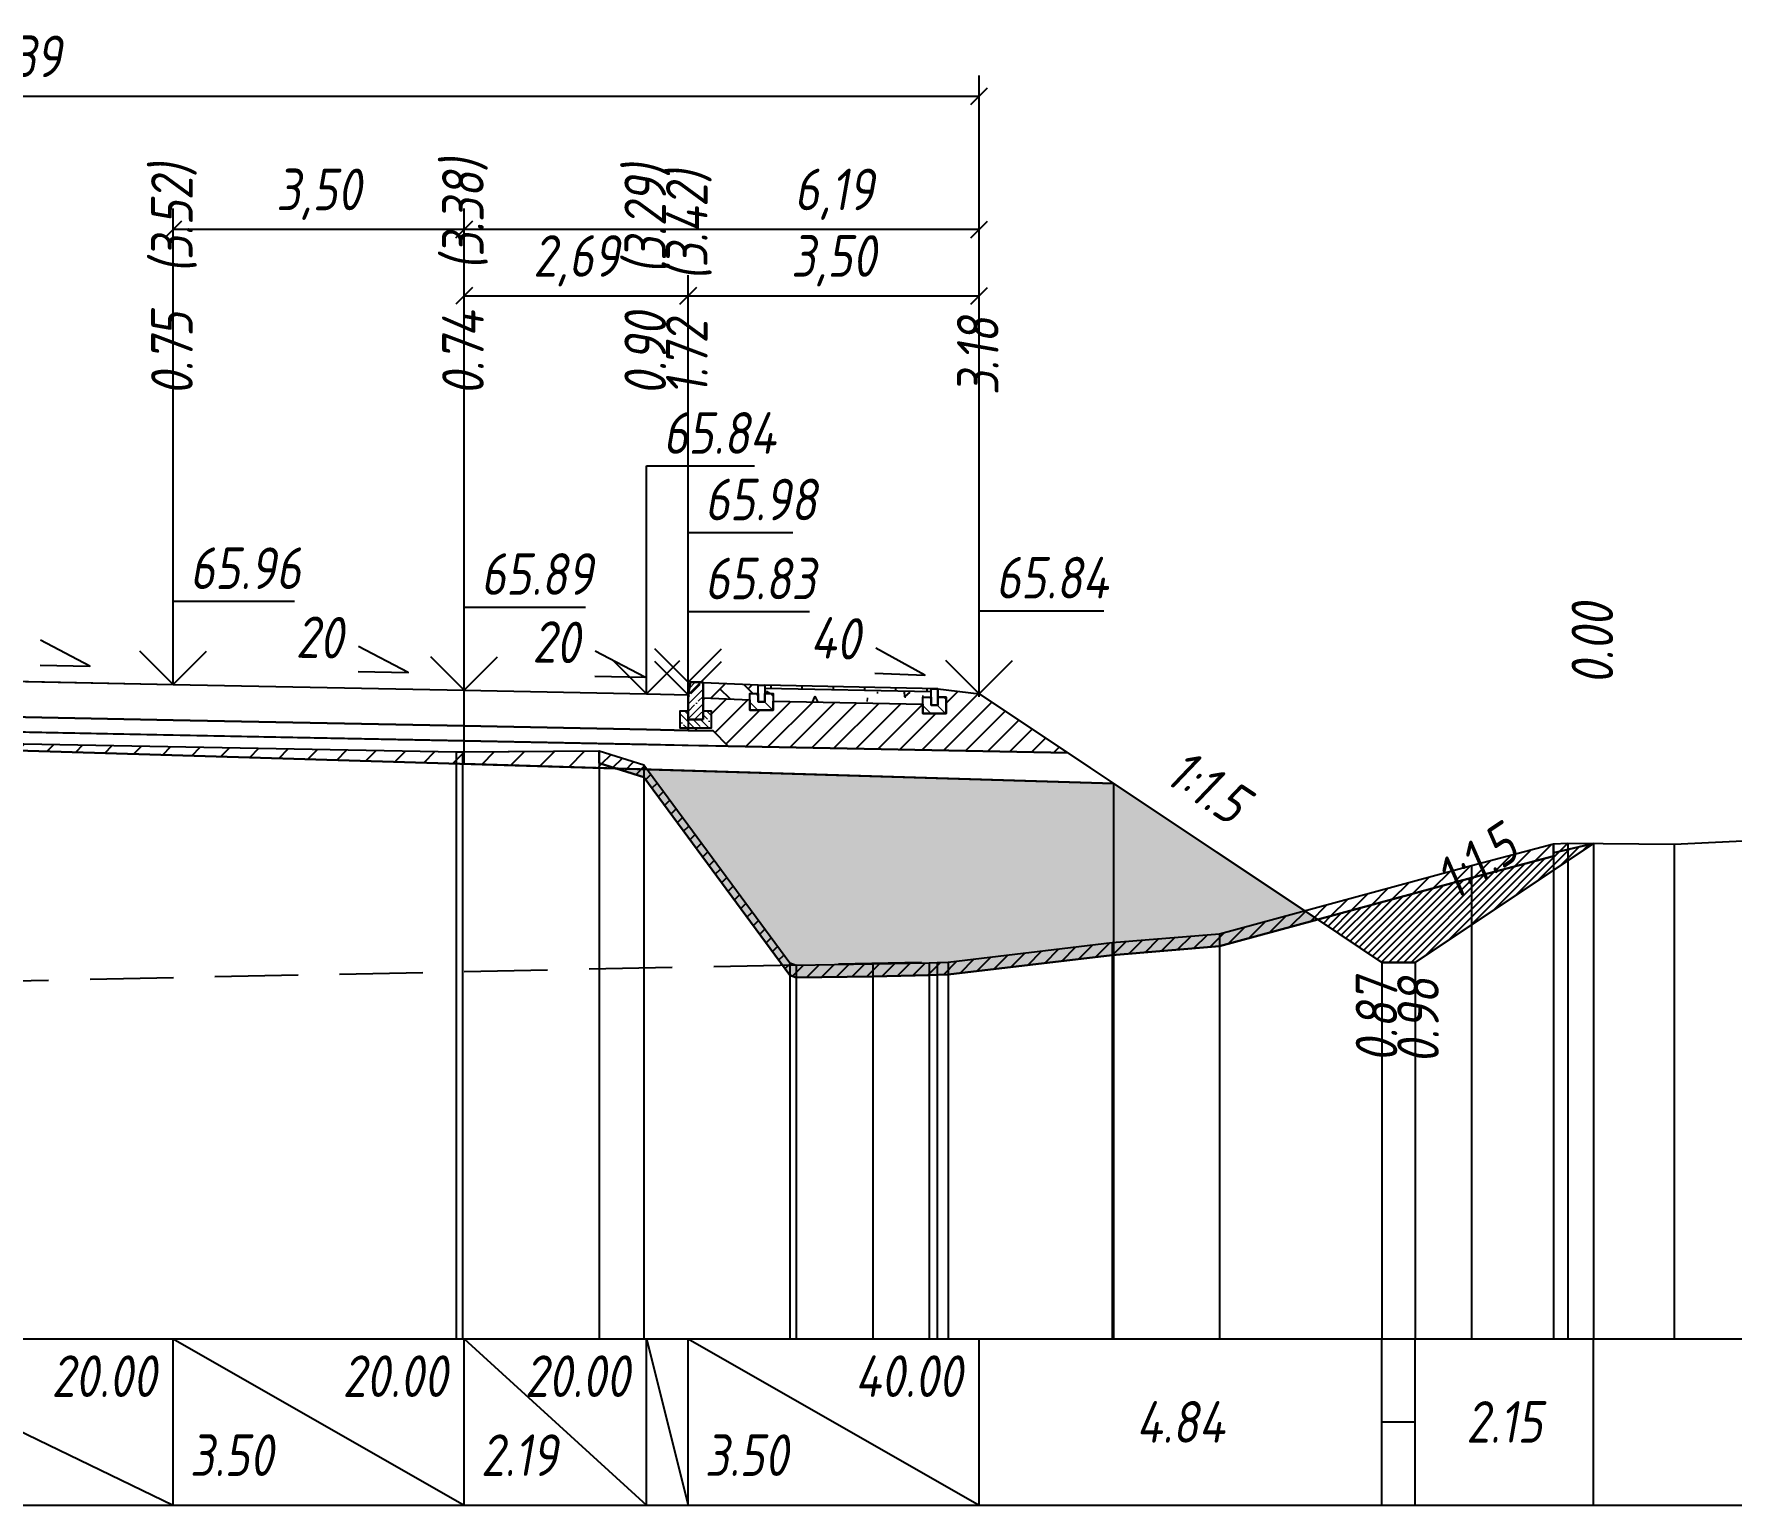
# Model space of a CAD drawing. Extents: x -717 to 1451, y -133302 to 233.
# Drawn here: x 193.1 to 295.2, y -132594 to -132505.6 of the extents above; entities that cross this region are included whole.
import ezdxf
from ezdxf.enums import TextEntityAlignment as Align

# ---------------------------------------------------------------- set-up
doc = ezdxf.new("R2010")
doc.units = 0
doc.linetypes.add('штриховая', pattern=[0.75, 0.5, -0.25])
for name, color, linetype in [('Интерполированный поперечник', 2, 'Continuous'), ('КОД_399', 252, 'Continuous'), ('Код_514', 1, 'Continuous'), ('Контур_0', 7, 'Continuous'), ('Контур_2660', 7, 'Continuous'), ('Контур_2665', 7, 'Continuous'), ('Контур_400', 7, 'Continuous'), ('Контур_508', 7, 'Continuous'), ('Контур_512', 7, 'Continuous'), ('Контур_513', 7, 'Continuous'), ('Красный поперечник', 1, 'Continuous'), ('Объём_2501', 7, 'Continuous'), ('Объём_2650', 7, 'Continuous'), ('Объём_2660', 7, 'Continuous'), ('Объём_2661', 7, 'Continuous'), ('Объём_2663', 7, 'Continuous'), ('Объём_2664', 7, 'Continuous'), ('Объём_2665', 7, 'Continuous'), ('Объём_2666', 7, 'Continuous'), ('Откосы', 7, 'Continuous'), ('Отметки покрытия', 7, 'Continuous'), ('Рабочие отметки', 7, 'Continuous'), ('Рабочие отметки доп.', 7, 'Continuous'), ('Таблица', 7, 'Continuous'), ('Уклоны проезжей части', 7, 'Continuous'), ('Черный поперечник', 3, 'Continuous')]:
    doc.layers.add(name, color=color, linetype=linetype)
for name, color, linetype, true_color in [('Контур_2540', 2, 'Continuous', 0xffff00), ('Контур_2562', 3, 'Continuous', 0x00ff00), ('Контур_2570', 7, 'Continuous', 0x80ff00), ('Контур_2736', 4, 'Continuous', 0x00ffff), ('Контур_2737', 4, 'Continuous', 0x00ffff), ('Контур_2738', 4, 'Continuous', 0x00ffff), ('Контур_2739', 4, 'Continuous', 0x00ffff), ('Контур_2741', 4, 'Continuous', 0x00ffff), ('Контур_2742', 4, 'Continuous', 0x00ffff), ('Контур_2743', 4, 'Continuous', 0x00ffff), ('Контур_2744', 7, 'Continuous', 0xa4ffff), ('Контур_2745', 7, 'Continuous', 0xa4ffff), ('Контур_2747', 4, 'Continuous', 0x00ffff), ('Контур_2748', 4, 'Continuous', 0x00ffff), ('Контур_2749', 4, 'Continuous', 0x00ffff), ('Контур_2750', 4, 'Continuous', 0x00ffff), ('Контур_2751', 4, 'Continuous', 0x00ffff), ('Контур_2752', 4, 'Continuous', 0x00ffff), ('Контур_402', 7, 'Continuous', 0xff6464), ('Контур_703', 4, 'Continuous', 0x00ffff), ('Контур_705', 4, 'Continuous', 0x00ffff), ('Контур_707', 4, 'Continuous', 0x00ffff), ('Контур_720', 131, 'Continuous', 0xaaffff), ('Объём_2500', 7, 'Continuous', 0xc0c0c0), ('Объём_2520', 7, 'Continuous', 0x80ffff), ('Объём_2540', 2, 'Continuous', 0xffff00), ('Объём_2562', 3, 'Continuous', 0x00ff00), ('Объём_2563', 7, 'Continuous', 0xff8000), ('Объём_2570', 7, 'Continuous', 0x80ff00), ('Объём_2580', 3, 'Continuous', 0x00ff00), ('Объём_2600', 7, 'Continuous', 0x808000), ('Объём_2620', 2, 'Continuous', 0xffff00)]:
    doc.layers.add(name, color=color, linetype=linetype, true_color=true_color)
doc.styles.get("Standard").update_dxf_attribs({"font": 'txt', "height": 2.5})
doc.styles.add('М', font='romand.shx', dxfattribs={"width": 0.8, "oblique": 10, "height": 2.5})
doc.dimstyles.new('ISO-25', dxfattribs={"dimtxt": 2.5, "dimasz": 2.5, "dimexe": 1.25, "dimexo": 0.625, "dimtad": 1, "dimtxsty": 'Standard', "dimcen": 2.5, "dimadec": 0, "dimazin": 0, "dimtfac": 1, "dimtmove": 0, "dimatfit": 3, "dimfxl": 1, "dimarcsym": 0})

# ---------------------------------------------------------------- blocks, each defined once
blk = doc.blocks.new('_Oblique')
at = {"color": 0, "linetype": 'ByBlock', "lineweight": -2}
blk.add_line((-0.5, -0.5), (0.5, 0.5), dxfattribs=at)
blk = doc.blocks.new('*D4109')
at = {"color": 0, "lineweight": -2, "transparency": 16777216}
for p, q in [((232.44, -132544.71), (232.44, -132520.05)), ((249.94, -132544.66), (249.94, -132520.05)), ((232.44, -132521.3), (249.94, -132521.3))]:
    blk.add_line(p, q, dxfattribs=at)
at = {"layer": 'Defpoints', "color": 0, "transparency": 16777216}
for p in [(249.94, -132521.3), (232.44, -132545.34), (249.94, -132545.29)]:
    blk.add_point(p, dxfattribs=at)
at = {"color": 0, "lineweight": -2, "transparency": 16777216, "rotation": 180}
blk.add_blockref('_Oblique', (232.44, -132521.3), dxfattribs=at)
at = {"color": 0, "lineweight": -2, "transparency": 16777216}
blk.add_blockref('_Oblique', (249.94, -132521.3), dxfattribs=at)
at = {"color": 0, "transparency": 16777216, "insert": (241.19, -132519.19), "char_height": 2.5, "width": 9.5833, "attachment_point": 5, "style": 'М'}
blk.add_mtext('3,50', dxfattribs=at)
blk = doc.blocks.new('*D4111')
at = {"color": 0, "lineweight": -2, "transparency": 16777216}
for p, q in [((218.98, -132544.44), (218.98, -132520.05)), ((232.44, -132544.71), (232.44, -132520.05)), ((218.98, -132521.3), (232.44, -132521.3))]:
    blk.add_line(p, q, dxfattribs=at)
at = {"layer": 'Defpoints', "color": 0, "transparency": 16777216}
for p in [(232.44, -132521.3), (218.98, -132545.07), (232.44, -132545.34)]:
    blk.add_point(p, dxfattribs=at)
at = {"color": 0, "lineweight": -2, "transparency": 16777216, "rotation": 180}
blk.add_blockref('_Oblique', (218.98, -132521.3), dxfattribs=at)
at = {"color": 0, "lineweight": -2, "transparency": 16777216}
blk.add_blockref('_Oblique', (232.44, -132521.3), dxfattribs=at)
at = {"color": 0, "transparency": 16777216, "insert": (225.71, -132519.19), "char_height": 2.5, "width": 10, "attachment_point": 5, "style": 'М'}
blk.add_mtext('2,69', dxfattribs=at)
blk = doc.blocks.new('*D4113')
at = {"color": 0, "lineweight": -2, "transparency": 16777216}
for p, q in [((201.48, -132544.09), (201.48, -132516.05)), ((218.98, -132544.44), (218.98, -132516.05)), ((218.98, -132517.3), (201.48, -132517.3))]:
    blk.add_line(p, q, dxfattribs=at)
at = {"layer": 'Defpoints', "color": 0, "transparency": 16777216}
for p in [(201.48, -132517.3), (201.48, -132544.72), (218.98, -132545.07)]:
    blk.add_point(p, dxfattribs=at)
at = {"color": 0, "lineweight": -2, "transparency": 16777216, "rotation": 180}
blk.add_blockref('_Oblique', (201.48, -132517.3), dxfattribs=at)
at = {"color": 0, "lineweight": -2, "transparency": 16777216}
blk.add_blockref('_Oblique', (218.98, -132517.3), dxfattribs=at)
at = {"color": 0, "transparency": 16777216, "insert": (210.23, -132515.19), "char_height": 2.5, "width": 9.5833, "attachment_point": 5, "style": 'М'}
blk.add_mtext('3,50', dxfattribs=at)
blk = doc.blocks.new('*D4114')
at = {"color": 0, "lineweight": -2, "transparency": 16777216}
for p, q in [((218.98, -132544.44), (218.98, -132516.05)), ((249.94, -132545.41), (249.94, -132516.05)), ((249.94, -132517.3), (218.98, -132517.3))]:
    blk.add_line(p, q, dxfattribs=at)
at = {"layer": 'Defpoints', "color": 0, "transparency": 16777216}
for p in [(218.98, -132517.3), (218.98, -132545.07), (249.94, -132546.04)]:
    blk.add_point(p, dxfattribs=at)
at = {"color": 0, "lineweight": -2, "transparency": 16777216, "rotation": 180}
blk.add_blockref('_Oblique', (218.98, -132517.3), dxfattribs=at)
at = {"color": 0, "lineweight": -2, "transparency": 16777216}
blk.add_blockref('_Oblique', (249.94, -132517.3), dxfattribs=at)
at = {"color": 0, "transparency": 16777216, "insert": (241.22, -132515.19), "char_height": 2.5, "width": 9.1667, "attachment_point": 5, "style": 'М'}
blk.add_mtext('6,19', dxfattribs=at)
blk = doc.blocks.new('*D4116')
at = {"color": 0, "lineweight": -2, "transparency": 16777216}
for p, q in [((132.98, -132544.77), (132.98, -132508.05)), ((249.94, -132545.41), (249.94, -132508.05)), ((132.98, -132509.3), (249.94, -132509.3))]:
    blk.add_line(p, q, dxfattribs=at)
at = {"layer": 'Defpoints', "color": 0, "transparency": 16777216}
for p in [(249.94, -132509.3), (132.98, -132545.4), (249.94, -132546.04)]:
    blk.add_point(p, dxfattribs=at)
at = {"color": 0, "lineweight": -2, "transparency": 16777216, "rotation": 180}
blk.add_blockref('_Oblique', (132.98, -132509.3), dxfattribs=at)
at = {"color": 0, "lineweight": -2, "transparency": 16777216}
blk.add_blockref('_Oblique', (249.94, -132509.3), dxfattribs=at)
at = {"color": 0, "transparency": 16777216, "insert": (191.46, -132507.19), "char_height": 2.5, "width": 12.5, "attachment_point": 5, "style": 'М'}
blk.add_mtext('23,39', dxfattribs=at)
blk = doc.blocks.new('БР100.30.18')
at = {"linetype": 'Continuous', "lineweight": 13}
h = blk.add_hatch(dxfattribs=at)
h.set_pattern_fill('ANSI35', scale=5)
h.set_pattern_definition([(45, (-1504.996, -4799.2297), (-0.88388348, 0.88388348), []), (45, (-1504.1121, -4799.2297), (-0.88388348, 0.88388348), [1.5625, -0.3125, 0, -0.3125])])
h.paths.add_polyline_path([(0.3, 3.47), (1.8, 3.47), (1.8, -1.03), (0, -1.03), (0, 1.97)])
h = blk.add_hatch(dxfattribs=at)
h.set_pattern_fill('ANSI35', scale=5, angle=90)
h.set_pattern_definition([(135, (-1504.996, -4800.7297), (-0.88388348, -0.88388348), []), (135, (-1504.996, -4799.8458), (-0.88388348, -0.88388348), [1.5625, -0.3125, 0, -0.3125])])
h.paths.add_polyline_path([(-1, -0.03), (0, -0.03), (0, -1.03), (1.8, -1.03), (1.8, -0.03), (2.8, -0.03), (2.8, -2.03), (-1, -2.03)])
at = {"color": 7, "lineweight": 30}
blk.add_lwpolyline([(1.8, -1.03), (0, -1.03), (0, 1.97), (0.3, 3.47), (1.8, 3.47)], close=True, dxfattribs=at)
at = {"linetype": 'Continuous'}
blk.add_lwpolyline([(0, -0.03), (-1, -0.03), (-1, -2.03), (2.8, -2.03), (2.8, -0.03), (1.8, -0.03)], dxfattribs=at)

msp = doc.modelspace()

# ---------------------------------------------------------------- hatches: boundary and pattern name
at = {"linetype": 'Continuous'}
h = msp.add_hatch(dxfattribs=at)
h.set_pattern_fill('AR-HBONE', color=253, scale=0.3)
h.set_pattern_definition([(45, (-62.6354, -138350.5601), (0, 1.69705627), [3.6, -1.2]), (135, (-61.7869, -138349.7116), (1e-16, 1.69705627), [3.6, -1.2])])
h.paths.add_polyline_path([(237.058, -132544.711), (237.058, -132545.711), (237.058, -132545.711)])
h.paths.add_polyline_path([(233.337, -132544.562), (236.658, -132544.711), (236.658, -132545.211), (236.158, -132545.211), (236.158, -132545.589), (233.336, -132545.463)])
at = {"linetype": 'Continuous', "lineweight": 13}
h = msp.add_hatch(dxfattribs=at)
h.set_pattern_fill('ANSI35', scale=5, angle=90)
h.set_pattern_definition([(135, (-1631.0262, -66817.0826), (-0.883883476, -0.883883476), []), (135, (-1631.0262, -66816.1987), (-0.883883476, -0.883883476), [1.5625, -0.3125, 0, -0.3125])])
h.paths.add_polyline_path([(236.158, -132545.211), (236.657, -132545.211), (236.658, -132545.711), (237.058, -132545.711), (237.058, -132545.211), (237.558, -132545.211), (237.558, -132546.211), (236.158, -132546.211)])
at = {"linetype": 'Continuous'}
h = msp.add_hatch(dxfattribs=at)
h.set_pattern_fill('ANSI31', color=256, scale=15, angle=45, style=0)
h.set_pattern_definition([(90, (-1675.0716, -137498.3416), (-1.875, 3e-16), [])])
h.paths.add_polyline_path([(247.053, -132544.917), (237.058, -132544.711), (237.058, -132544.911), (247.053, -132545.109)])
at = {"linetype": 'Continuous', "lineweight": 13}
h = msp.add_hatch(dxfattribs=at)
h.set_pattern_fill('ANSI35', scale=5, angle=90)
h.set_pattern_definition([(135, (-1620.6306, -66817.2887), (-0.883883476, -0.883883476), []), (135, (-1620.6306, -66816.4048), (-0.883883476, -0.883883476), [1.5625, -0.3125, 0, -0.3125])])
h.paths.add_polyline_path([(246.553, -132545.417), (247.053, -132545.417), (247.053, -132545.917), (247.453, -132545.917), (247.453, -132545.417), (247.953, -132545.417), (247.953, -132546.417), (246.553, -132546.417)])
at = {"layer": 'КОД_399'}
h = msp.add_hatch(dxfattribs=at)
h.set_pattern_fill('AR-CONC', scale=0.7, angle=45, style=0)
h.set_pattern_definition([(95, (-1675.1536, -137498.431), (3.860864, 3.2396496), [0.525, -5.775]), (40, (-1675.1536, -137498.431), (-4.409945, 3.036377), [0.42, -4.62]), (145.45144, (-1674.832, -137498.161), (-0.549081, 6.2760265), [0.4461813, -4.907995]), (91.1842, (-1676.1435, -137497.441), (6.101854, 4.4632964), [0.7875, -8.6625]), (141.63564, (-1675.635, -137497.069), (-0.1953, 9.447982), [0.669272, -7.361996]), (36.18416, (-1676.1435, -137497.441), (-0.1953, 9.447982), [0.63, -6.93]), (66, (-1675.401, -137497.1934), (4.947401, 0.9616773), [0.525, -5.775]), (11, (-1675.401, -137497.1934), (-2.38496, 4.793659), [0.42, -4.62]), (116.45144, (-1674.989, -137497.1133), (2.562441, 5.7553363), [0.4461813, -4.907995]), (82.5, (-1675.1536, -137498.4309), (-1.5875523, 1.7079287), [0, -4.564, 0, -4.69, 0, -4.6375]), (52.5, (-1675.1536, -137498.4309), (-0.6501106, 3.2543661), [0, -2.674, 0, -4.459, 0, -1.7675]), (12.5, (-1676.2574, -137499.5346), (2.7539272, 2.5306453), [0, -1.75, 0, -5.46, 0, -7.245]), (2.5, (-1676.7524, -137500.0296), (2.3911299, 3.3821186), [0, -2.275, 0, -3.626, 0, -5.145])])
h.paths.add_polyline_path([(246.553, -132545.417), (247.053, -132545.417), (247.053, -132545.109), (237.058, -132544.911), (237.058, -132545.211), (237.558, -132545.211), (237.558, -132545.671), (246.553, -132545.849)])
at = {"layer": 'Объём_2563'}
h = msp.add_hatch(dxfattribs=at)
h.set_pattern_fill('ANSI31', color=256, scale=0.3)
h.paths.add_polyline_path([(139.976, -132547.207), (138.476, -132547.237), (137.558, -132548.155), (128.476, -132548.337), (132.976, -132545.337), (139.976, -132545.057)])
h.paths.add_polyline_path([(234.855, -132548.374), (233.936, -132547.456), (232.436, -132547.426), (232.436, -132547.276), (233.834, -132547.277), (233.835, -132546.277), (233.335, -132546.277), (233.336, -132545.463), (236.158, -132545.589), (236.158, -132546.211), (237.558, -132546.211), (237.558, -132545.671), (246.553, -132545.85), (246.553, -132546.417), (247.953, -132546.417), (247.953, -132545.417), (247.453, -132545.417), (247.453, -132544.917), (249.936, -132545.226), (255.271, -132548.783)])
at = {"layer": 'Объём_2570'}
h = msp.add_hatch(dxfattribs=at)
h.set_pattern_fill('ANSI31', color=256, scale=0.2)
h.paths.add_polyline_path([(148.016, -132550.032), (146.948, -132550.617), (144.776, -132551.64), (133.044, -132564.27), (132.53, -132564.399), (130.976, -132564.459), (128.235, -132564.531), (124.777, -132564.666), (121.416, -132564.694), (105, -132564.738), (105, -132563.988), (121.416, -132563.944), (124.777, -132563.916), (128.235, -132563.781), (130.976, -132563.709), (132.53, -132563.649), (133.044, -132563.52), (144.776, -132550.89), (146.948, -132549.867), (148.016, -132549.282)])
h.paths.add_polyline_path([(284.483, -132554.991), (279.55, -132556.298), (264.398, -132560.399), (257.938, -132560.932), (248.075, -132562.1), (246.929, -132562.145), (243.552, -132562.219), (238.94, -132562.285), (238.544, -132562.148), (229.768, -132550.237), (227.093, -132549.398), (227.093, -132548.648), (229.768, -132549.487), (238.544, -132561.398), (238.94, -132561.535), (243.552, -132561.469), (246.929, -132561.395), (248.075, -132561.35), (257.938, -132560.182), (264.398, -132559.649), (279.55, -132555.548), (284.483, -132554.241)])
at = {"layer": 'Объём_2600'}
h = msp.add_hatch(dxfattribs=at)
h.set_pattern_fill('HONEY', color=5, scale=0.3)
h.paths.add_polyline_path([(146.948, -132550.617), (144.776, -132551.64), (133.044, -132564.27), (132.53, -132564.399), (130.976, -132564.459), (128.235, -132564.531), (124.777, -132564.666), (121.416, -132564.694), (105, -132564.738), (105, -132563.988), (126.085, -132549.931), (148.593, -132549.256), (148.016, -132549.282), (148.016, -132550.032)])
h.paths.add_polyline_path([(180.726, -132548.32), (176.525, -132548.418), (180.726, -132548.292)])
h.paths.add_polyline_path([(180.726, -132548.32), (180.726, -132548.292), (181.25, -132548.307)])
h.paths.add_polyline_path([(264.398, -132560.399), (257.938, -132560.932), (248.075, -132562.1), (246.929, -132562.145), (243.552, -132562.219), (238.94, -132562.285), (238.544, -132562.148), (229.768, -132550.237), (228.098, -132549.713), (258.013, -132550.61), (270.3, -132558.802)])
h = msp.add_hatch(dxfattribs=at)
h.set_pattern_fill('ANSI31', color=6, scale=0.4)
h.paths.add_polyline_path([(160.898, -132548.783), (176.525, -132548.418), (148.593, -132549.256)])
h.paths.add_polyline_path([(227.093, -132549.398), (228.098, -132549.713), (181.25, -132548.307), (188.219, -132548.145), (189.233, -132548.17), (218.485, -132548.722), (218.879, -132548.713), (227.093, -132548.648)])
h.paths.add_polyline_path([(285.341, -132554.206), (286.885, -132554.222), (284.483, -132554.781), (284.483, -132554.241)])
at = {"layer": 'Объём_2620'}
h = msp.add_hatch(dxfattribs=at)
h.set_pattern_fill('ANSI31', color=2, scale=0.1)
h.paths.add_polyline_path([(270.3, -132558.802), (274.158, -132561.373), (276.158, -132561.373), (286.885, -132554.222), (284.483, -132554.781), (284.483, -132554.991)])

# ---------------------------------------------------------------- linework, layer by layer
for points in [[(236.658, -132544.711), (233.337, -132544.562), (233.336, -132545.463), (236.158, -132545.589), (236.158, -132545.211), (236.658, -132545.211), (236.658, -132544.711)], [(237.058, -132545.211), (237.558, -132545.211), (237.558, -132546.211), (236.158, -132546.211), (236.158, -132545.211), (236.658, -132545.211), (236.658, -132545.711), (237.058, -132545.711), (237.058, -132545.211)], [(236.658, -132544.711), (237.058, -132544.711), (237.058, -132545.711), (236.658, -132545.711), (236.658, -132544.711)], [(247.453, -132544.917), (237.058, -132544.711)], [(247.053, -132545.109), (237.058, -132544.911)], [(247.053, -132544.917), (247.453, -132544.917), (247.453, -132545.917), (247.053, -132545.917), (247.053, -132544.917)], [(237.558, -132545.671), (246.553, -132545.85)], [(247.453, -132545.417), (247.953, -132545.417), (247.953, -132546.417), (246.553, -132546.417), (246.553, -132545.417), (247.053, -132545.417), (247.053, -132545.917), (247.453, -132545.917), (247.453, -132545.417)]]:
    msp.add_lwpolyline(points)
at = {"color": 2}
msp.add_lwpolyline([(270.3, -132558.802), (274.158, -132561.373), (276.158, -132561.373), (286.885, -132554.222), (284.483, -132554.781), (284.483, -132554.991), (270.3, -132558.802)], dxfattribs=at)
at = {"layer": 'Интерполированный поперечник', "linetype": 'штриховая', "ltscale": 10, "flags": 128}
msp.add_lwpolyline([(129, -132563.761), (248.045, -132561.328)], dxfattribs=at)
at = {"layer": 'Код_514'}
for p, q in [((180.726, -132584), (201.476, -132594)), ((201.476, -132594), (201.476, -132584)), ((201.476, -132584), (218.976, -132594)), ((218.976, -132594), (218.976, -132584)), ((218.976, -132584), (229.936, -132594)), ((229.936, -132594), (229.936, -132584)), ((229.936, -132584), (232.436, -132594)), ((232.436, -132594), (232.436, -132584)), ((232.436, -132594), (232.436, -132584)), ((232.436, -132584), (249.936, -132594)), ((249.936, -132594), (249.936, -132584)), ((274.158, -132594), (274.158, -132584)), ((276.158, -132594), (276.158, -132584)), ((286.885, -132594), (286.885, -132584)), ((274.158, -132589), (276.158, -132589))]:
    msp.add_line(p, q, dxfattribs=at)
at = {"layer": 'Контур_0', "flags": 128}
for points in [[(180.726, -132544.242), (201.476, -132544.657), (218.976, -132545.007), (218.976, -132545.007), (218.976, -132545.007), (218.976, -132545.007), (229.936, -132545.226), (229.936, -132545.226), (232.436, -132545.276), (232.436, -132547.426), (229.936, -132547.376), (229.936, -132547.376), (218.976, -132547.157), (218.976, -132547.157), (218.976, -132547.157), (218.976, -132547.157), (201.476, -132546.807), (180.726, -132546.392), (180.726, -132544.242)], [(249.936, -132545.226), (249.936, -132545.226)], [(249.936, -132545.226), (269.5, -132558.268), (269.5, -132558.268), (269.5, -132558.268), (269.5, -132558.268), (269.5, -132558.268), (269.5, -132558.268), (269.5, -132558.268), (269.5, -132558.268), (269.5, -132558.268), (269.5, -132558.268), (269.5, -132558.268), (269.5, -132558.268), (269.5, -132558.268), (269.5, -132558.268), (274.158, -132561.373)], [(249.936, -132545.226), (269.5, -132558.268), (269.5, -132558.268), (269.5, -132558.268), (269.5, -132558.268), (269.5, -132558.268), (269.5, -132558.268), (269.5, -132558.268), (269.5, -132558.268), (269.5, -132558.268), (269.5, -132558.268), (269.5, -132558.268), (269.5, -132558.268), (269.5, -132558.268), (269.5, -132558.268), (274.158, -132561.373), (276.158, -132561.373), (286.885, -132554.222), (286.885, -132554.222), (286.885, -132554.222), (286.885, -132554.222), (286.885, -132554.222), (286.885, -132554.222), (286.885, -132554.222), (286.885, -132554.222), (286.885, -132554.222), (286.885, -132554.222), (286.885, -132554.222), (286.885, -132554.222), (286.885, -132554.222)]]:
    msp.add_lwpolyline(points, dxfattribs=at)
at = {"layer": 'Контур_0', "color": 250, "flags": 128}
for points in [[(180.726, -132546.392), (201.476, -132546.807), (218.976, -132547.157), (218.976, -132547.157), (218.976, -132547.157), (218.976, -132547.157), (229.936, -132547.376), (229.936, -132547.376), (232.436, -132547.426), (233.936, -132547.456), (234.855, -132548.374), (232.436, -132548.326), (229.936, -132548.276), (229.936, -132548.276), (218.976, -132548.057), (218.976, -132548.057), (218.976, -132548.057), (218.976, -132548.057), (201.476, -132547.707), (180.726, -132547.292), (180.726, -132546.392)], [(232.436, -132547.426), (233.936, -132547.456), (234.855, -132548.374), (255.271, -132548.783)]]:
    msp.add_lwpolyline(points, dxfattribs=at)
at = {"layer": 'Контур_2540', "flags": 128}
msp.add_lwpolyline([(258.013, -132550.61), (180.726, -132548.292), (180.726, -132547.292), (255.271, -132548.783), (258.013, -132550.61), (258.013, -132550.61)], dxfattribs=at)
at = {"layer": 'Контур_2562', "flags": 128}
msp.add_lwpolyline([(249.936, -132545.226), (249.936, -132545.226), (249.936, -132545.226), (249.936, -132545.226), (249.936, -132545.226)], dxfattribs=at)
at = {"layer": 'Контур_2570', "flags": 128}
msp.add_lwpolyline([(189.233, -132548.17), (218.485, -132548.722), (218.879, -132548.713), (227.093, -132548.648), (227.093, -132549.398), (229.768, -132550.237), (238.544, -132562.148), (238.94, -132562.285), (243.552, -132562.219), (243.552, -132562.219), (246.929, -132562.145), (247.406, -132562.122), (248.075, -132562.1), (257.938, -132560.932), (264.398, -132560.399), (264.398, -132560.399), (279.55, -132556.298), (284.483, -132554.991), (284.483, -132554.241), (285.341, -132554.206), (291.723, -132554.27), (307.489, -132553.502)], dxfattribs=at)
at = {"layer": 'Контур_2660', "flags": 128}
msp.add_lwpolyline([(180.726, -132548.292), (258.013, -132550.61)], dxfattribs=at)
at = {"layer": 'Контур_2665', "flags": 128}
msp.add_lwpolyline([(249.936, -132545.226), (249.936, -132545.226)], dxfattribs=at)
at = {"layer": 'Контур_2736', "flags": 128}
for points in [[(249.936, -132545.226), (269.5, -132558.268)], [(269.5, -132558.268), (274.158, -132561.373)]]:
    msp.add_lwpolyline(points, dxfattribs=at)
at = {"layer": 'Контур_2737', "flags": 128}
msp.add_lwpolyline([(269.5, -132558.268), (269.5, -132558.268)], dxfattribs=at)
at = {"layer": 'Контур_2738', "flags": 128}
msp.add_lwpolyline([(269.5, -132558.268), (269.5, -132558.268)], dxfattribs=at)
at = {"layer": 'Контур_2739', "flags": 128}
msp.add_lwpolyline([(269.5, -132558.268), (269.5, -132558.268)], dxfattribs=at)
at = {"layer": 'Контур_2741', "flags": 128}
msp.add_lwpolyline([(286.885, -132554.222), (286.885, -132554.222)], dxfattribs=at)
at = {"layer": 'Контур_2742', "flags": 128}
msp.add_lwpolyline([(286.885, -132554.222), (286.885, -132554.222)], dxfattribs=at)
at = {"layer": 'Контур_2743', "flags": 128}
msp.add_lwpolyline([(286.885, -132554.222), (286.885, -132554.222)], dxfattribs=at)
at = {"layer": 'Контур_2744', "flags": 128}
msp.add_lwpolyline([(286.885, -132554.222), (286.885, -132554.222)], dxfattribs=at)
msp.add_lwpolyline([(286.885, -132554.222), (286.885, -132554.222)], dxfattribs=at)
msp.add_lwpolyline([(286.885, -132554.222), (286.885, -132554.222)], dxfattribs=at)
msp.add_lwpolyline([(286.885, -132554.222), (286.885, -132554.222)], dxfattribs=at)
msp.add_lwpolyline([(286.885, -132554.222), (286.885, -132554.222)], dxfattribs=at)
msp.add_lwpolyline([(286.885, -132554.222), (286.885, -132554.222)], dxfattribs=at)
at = {"layer": 'Контур_2745', "flags": 128}
msp.add_lwpolyline([(269.5, -132558.268), (269.5, -132558.268)], dxfattribs=at)
msp.add_lwpolyline([(269.5, -132558.268), (269.5, -132558.268)], dxfattribs=at)
msp.add_lwpolyline([(269.5, -132558.268), (269.5, -132558.268)], dxfattribs=at)
msp.add_lwpolyline([(269.5, -132558.268), (269.5, -132558.268)], dxfattribs=at)
msp.add_lwpolyline([(269.5, -132558.268), (269.5, -132558.268)], dxfattribs=at)
msp.add_lwpolyline([(269.5, -132558.268), (269.5, -132558.268)], dxfattribs=at)
at = {"layer": 'Контур_2747', "flags": 128}
msp.add_lwpolyline([(269.5, -132558.268), (269.5, -132558.268)], dxfattribs=at)
at = {"layer": 'Контур_2748', "flags": 128}
msp.add_lwpolyline([(269.5, -132558.268), (269.5, -132558.268)], dxfattribs=at)
at = {"layer": 'Контур_2749', "flags": 128}
msp.add_lwpolyline([(269.5, -132558.268), (269.5, -132558.268)], dxfattribs=at)
at = {"layer": 'Контур_2750', "flags": 128}
msp.add_lwpolyline([(286.885, -132554.222), (286.885, -132554.222)], dxfattribs=at)
at = {"layer": 'Контур_2751', "flags": 128}
msp.add_lwpolyline([(286.885, -132554.222), (286.885, -132554.222)], dxfattribs=at)
at = {"layer": 'Контур_2752', "flags": 128}
msp.add_lwpolyline([(286.885, -132554.222), (286.885, -132554.222)], dxfattribs=at)
at = {"layer": 'Контур_400', "flags": 128}
msp.add_lwpolyline([(180.726, -132544.242), (201.476, -132544.657), (218.976, -132545.007), (218.976, -132545.007), (218.976, -132545.007), (218.976, -132545.007), (229.936, -132545.226), (229.936, -132545.226), (232.436, -132545.276)], dxfattribs=at)
at = {"layer": 'Контур_402', "flags": 128}
msp.add_lwpolyline([(126.085, -132549.931), (180.726, -132548.292), (258.013, -132550.61)], dxfattribs=at)
at = {"layer": 'Контур_508', "flags": 128}
msp.add_lwpolyline([(105, -132563.988), (126.085, -132549.931), (180.726, -132548.292), (258.013, -132550.61), (274.158, -132561.373), (276.158, -132561.373), (286.885, -132554.222)], dxfattribs=at)
at = {"layer": 'Контур_512', "flags": 128}
msp.add_lwpolyline([(105, -132563.988), (126.085, -132549.931), (180.726, -132548.292), (258.013, -132550.61), (274.158, -132561.373), (276.158, -132561.373), (286.885, -132554.222)], dxfattribs=at)
at = {"layer": 'Контур_513', "flags": 128}
msp.add_lwpolyline([(105, -132563.988), (126.085, -132549.931), (180.726, -132548.292), (258.013, -132550.61), (274.158, -132561.373), (276.158, -132561.373), (286.885, -132554.222)], dxfattribs=at)
at = {"layer": 'Контур_703', "flags": 128}
msp.add_lwpolyline([(249.936, -132545.226), (269.5, -132558.268)], dxfattribs=at)
at = {"layer": 'Контур_705', "flags": 128}
msp.add_lwpolyline([(269.5, -132558.268), (269.5, -132558.268)], dxfattribs=at)
at = {"layer": 'Контур_707', "flags": 128}
msp.add_lwpolyline([(276.158, -132561.373), (286.885, -132554.222)], dxfattribs=at)
at = {"layer": 'Контур_720', "flags": 128}
msp.add_lwpolyline([(274.158, -132561.373), (276.158, -132561.373)], dxfattribs=at)
at = {"layer": 'Красный поперечник'}
for p, q in [((180.726, -132544.242), (201.476, -132544.657)), ((201.476, -132544.657), (218.976, -132545.007)), ((218.976, -132545.007), (229.936, -132545.226)), ((229.936, -132545.226), (232.436, -132545.276)), ((249.936, -132545.226), (274.158, -132561.373)), ((258.013, -132550.61), (258.013, -132584)), ((276.158, -132561.373), (286.885, -132554.222)), ((286.885, -132554.222), (286.885, -132584)), ((274.158, -132561.373), (274.158, -132584)), ((274.158, -132561.373), (276.158, -132561.373)), ((276.158, -132561.373), (276.158, -132584))]:
    msp.add_line(p, q, dxfattribs=at)
at = {"layer": 'Объём_2500', "flags": 128}
for points in [[(180.726, -132544.242), (201.476, -132544.657), (218.976, -132545.007), (218.976, -132545.007), (218.976, -132545.007), (218.976, -132545.007), (229.936, -132545.226), (229.936, -132545.226), (232.436, -132545.276), (232.436, -132547.426), (229.936, -132547.376), (229.936, -132547.376), (218.976, -132547.157), (218.976, -132547.157), (218.976, -132547.157), (218.976, -132547.157), (201.476, -132546.807), (180.726, -132546.392), (180.726, -132544.242)], [(218.976, -132545.007), (229.936, -132545.226), (229.936, -132545.226), (232.436, -132545.276), (232.436, -132547.426), (229.936, -132547.376), (229.936, -132547.376), (218.976, -132547.157), (218.976, -132545.007)]]:
    msp.add_lwpolyline(points, dxfattribs=at)
at = {"layer": 'Объём_2501', "flags": 128}
for points in [[(180.726, -132544.242), (201.476, -132544.657), (218.976, -132545.007), (218.976, -132545.007), (218.976, -132545.007), (218.976, -132545.007), (229.936, -132545.226), (229.936, -132545.226), (232.436, -132545.276)], [(218.976, -132545.007), (229.936, -132545.226), (229.936, -132545.226), (232.436, -132545.276)]]:
    msp.add_lwpolyline(points, dxfattribs=at)
at = {"layer": 'Объём_2520', "color": 250, "flags": 128}
for points in [[(180.726, -132546.392), (201.476, -132546.807), (218.976, -132547.157), (218.976, -132547.157), (218.976, -132547.157), (218.976, -132547.157), (229.936, -132547.376), (229.936, -132547.376), (232.436, -132547.426), (233.936, -132547.456), (234.855, -132548.374), (232.436, -132548.326), (229.936, -132548.276), (229.936, -132548.276), (218.976, -132548.057), (218.976, -132548.057), (218.976, -132548.057), (218.976, -132548.057), (201.476, -132547.707), (180.726, -132547.292), (180.726, -132546.392)], [(218.976, -132547.157), (229.936, -132547.376), (229.936, -132547.376), (232.436, -132547.426), (233.936, -132547.456), (234.855, -132548.374), (232.436, -132548.326), (229.936, -132548.276), (229.936, -132548.276), (218.976, -132548.057), (218.976, -132547.157)]]:
    msp.add_lwpolyline(points, dxfattribs=at)
at = {"layer": 'Объём_2540', "flags": 128}
for points in [[(258.013, -132550.61), (180.726, -132548.292), (180.726, -132547.292), (255.271, -132548.783), (258.013, -132550.61), (258.013, -132550.61)], [(218.976, -132548.057), (255.271, -132548.783), (258.013, -132550.61), (258.013, -132550.61), (258.013, -132550.61), (218.976, -132549.439), (218.976, -132548.057)]]:
    msp.add_lwpolyline(points, dxfattribs=at)
at = {"layer": 'Объём_2562', "flags": 128}
msp.add_lwpolyline([(249.936, -132545.226), (249.936, -132545.226), (249.936, -132545.226), (249.936, -132545.226), (249.936, -132545.226)], dxfattribs=at)
msp.add_lwpolyline([(249.936, -132545.226), (249.936, -132545.226), (249.936, -132545.226), (249.936, -132545.226), (249.936, -132545.226)], dxfattribs=at)
at = {"layer": 'Объём_2563', "color": 250, "flags": 128}
msp.add_lwpolyline([(234.855, -132548.374), (233.936, -132547.456), (232.436, -132547.426), (232.436, -132547.276), (233.834, -132547.277), (233.835, -132546.277), (233.335, -132546.277), (233.336, -132545.463), (236.158, -132545.589), (236.158, -132546.211), (237.558, -132546.211), (237.558, -132545.671), (246.553, -132545.85), (246.553, -132546.417), (247.953, -132546.417), (247.953, -132545.417), (247.453, -132545.417), (247.453, -132544.917), (249.936, -132545.226), (255.271, -132548.783), (234.855, -132548.374), (234.855, -132548.374)], dxfattribs=at)
at = {"layer": 'Объём_2570', "flags": 128}
msp.add_lwpolyline([(284.483, -132554.991), (279.55, -132556.298), (264.398, -132560.399), (257.938, -132560.932), (248.075, -132562.1), (246.929, -132562.145), (243.552, -132562.219), (238.94, -132562.285), (238.544, -132562.148), (229.768, -132550.237), (227.093, -132549.398), (227.093, -132548.648), (229.768, -132549.487), (238.544, -132561.398), (238.94, -132561.535), (243.552, -132561.469), (246.929, -132561.395), (248.075, -132561.35), (257.938, -132560.182), (264.398, -132559.649), (279.55, -132555.548), (284.483, -132554.241), (284.483, -132554.991), (284.483, -132554.991)], dxfattribs=at)
msp.add_lwpolyline([(284.483, -132554.991), (279.55, -132556.298), (264.398, -132560.399), (257.938, -132560.932), (248.075, -132562.1), (246.929, -132562.145), (243.552, -132562.219), (238.94, -132562.285), (238.544, -132562.148), (229.768, -132550.237), (227.093, -132549.398), (227.093, -132548.648), (229.768, -132549.487), (238.544, -132561.398), (238.94, -132561.535), (243.552, -132561.469), (246.929, -132561.395), (248.075, -132561.35), (257.938, -132560.182), (264.398, -132559.649), (279.55, -132555.548), (284.483, -132554.241), (284.483, -132554.991), (284.483, -132554.991)], dxfattribs=at)
at = {"layer": 'Объём_2580', "flags": 128}
msp.add_lwpolyline([(249.936, -132545.226), (249.936, -132545.226)], dxfattribs=at)
msp.add_lwpolyline([(249.936, -132545.226), (249.936, -132545.226)], dxfattribs=at)
at = {"layer": 'Объём_2600', "flags": 128}
msp.add_lwpolyline([(264.398, -132560.399), (257.938, -132560.932), (248.075, -132562.1), (246.929, -132562.145), (243.552, -132562.219), (238.94, -132562.285), (238.544, -132562.148), (229.768, -132550.237), (228.098, -132549.713), (258.013, -132550.61), (270.3, -132558.802), (264.398, -132560.399), (264.398, -132560.399)], dxfattribs=at)
at = {"layer": 'Объём_2600', "color": 5, "flags": 128}
msp.add_lwpolyline([(264.398, -132560.399), (257.938, -132560.932), (248.075, -132562.1), (246.929, -132562.145), (243.552, -132562.219), (238.94, -132562.285), (238.544, -132562.148), (229.768, -132550.237), (228.098, -132549.713), (258.013, -132550.61), (270.3, -132558.802), (264.398, -132560.399), (264.398, -132560.399)], dxfattribs=at)
at = {"layer": 'Объём_2620', "flags": 128}
msp.add_lwpolyline([(286.885, -132554.222), (276.158, -132561.373), (274.158, -132561.373), (270.3, -132558.802), (279.55, -132556.298), (284.483, -132554.991), (284.483, -132554.781), (286.885, -132554.222), (286.885, -132554.222)], dxfattribs=at)
msp.add_lwpolyline([(286.885, -132554.222), (276.158, -132561.373), (274.158, -132561.373), (270.3, -132558.802), (279.55, -132556.298), (284.483, -132554.991), (284.483, -132554.781), (286.885, -132554.222), (286.885, -132554.222)], dxfattribs=at)
at = {"layer": 'Объём_2650', "color": 6, "flags": 128}
for points in [[(227.093, -132549.398), (228.098, -132549.713), (181.25, -132548.307), (188.219, -132548.145), (189.233, -132548.17), (218.485, -132548.722), (218.879, -132548.713), (227.093, -132548.648), (227.093, -132549.398), (227.093, -132549.398)], [(285.341, -132554.206), (286.885, -132554.222), (284.483, -132554.781), (284.483, -132554.241), (285.341, -132554.206), (285.341, -132554.206)]]:
    msp.add_lwpolyline(points, dxfattribs=at)
at = {"layer": 'Объём_2650', "flags": 128}
for points in [[(218.976, -132548.713), (227.093, -132548.648), (227.093, -132549.398), (227.093, -132549.398), (227.093, -132549.398), (228.098, -132549.713), (218.976, -132549.439), (218.976, -132548.713)], [(285.341, -132554.206), (286.885, -132554.222), (284.483, -132554.781), (284.483, -132554.241), (285.341, -132554.206), (285.341, -132554.206)]]:
    msp.add_lwpolyline(points, dxfattribs=at)
at = {"layer": 'Объём_2660', "flags": 128}
for points in [[(180.726, -132548.292), (258.013, -132550.61)], [(218.976, -132549.439), (258.013, -132550.61)]]:
    msp.add_lwpolyline(points, dxfattribs=at)
at = {"layer": 'Объём_2661', "flags": 128}
msp.add_lwpolyline([(249.936, -132545.226), (269.5, -132558.268)], dxfattribs=at)
msp.add_lwpolyline([(249.936, -132545.226), (269.5, -132558.268)], dxfattribs=at)
at = {"layer": 'Объём_2663', "flags": 128}
for points in [[(276.158, -132561.373), (286.885, -132554.222)], [(276.158, -132561.373), (286.885, -132554.222)], [(269.5, -132558.268), (274.158, -132561.373)], [(269.5, -132558.268), (274.158, -132561.373)]]:
    msp.add_lwpolyline(points, dxfattribs=at)
at = {"layer": 'Объём_2664', "flags": 128}
msp.add_lwpolyline([(274.158, -132561.373), (276.158, -132561.373)], dxfattribs=at)
msp.add_lwpolyline([(274.158, -132561.373), (276.158, -132561.373)], dxfattribs=at)
at = {"layer": 'Объём_2665', "flags": 128}
msp.add_lwpolyline([(249.936, -132545.226), (249.936, -132545.226)], dxfattribs=at)
msp.add_lwpolyline([(249.936, -132545.226), (249.936, -132545.226)], dxfattribs=at)
at = {"layer": 'Объём_2666', "flags": 128}
msp.add_lwpolyline([(249.936, -132545.226), (269.5, -132558.268)], dxfattribs=at)
msp.add_lwpolyline([(249.936, -132545.226), (269.5, -132558.268)], dxfattribs=at)
at = {"layer": 'Откосы', "color": 1, "flags": 128}
for points in [[(193.471, -132543.496), (196.47, -132543.556), (193.501, -132541.997)], [(212.596, -132543.879), (215.595, -132543.939), (212.626, -132542.379)], [(226.826, -132544.163), (229.825, -132544.223), (226.856, -132542.664)], [(243.674, -132543.975), (246.672, -132544.094), (243.734, -132542.476)]]:
    msp.add_lwpolyline(points, dxfattribs=at)
at = {"layer": 'Отметки покрытия', "color": 1}
for p, q in [((229.936, -132545.226), (229.936, -132531.526)), ((229.936, -132531.526), (236.436, -132531.526)), ((232.436, -132544.526), (232.436, -132535.526)), ((232.436, -132535.526), (238.736, -132535.526)), ((201.476, -132544.657), (201.476, -132539.657)), ((201.476, -132539.657), (208.776, -132539.657)), ((218.976, -132545.007), (218.976, -132540.007)), ((218.976, -132540.007), (226.276, -132540.007)), ((232.436, -132545.276), (232.436, -132540.276)), ((232.436, -132540.276), (239.736, -132540.276)), ((249.936, -132545.226), (249.936, -132540.226)), ((249.936, -132540.226), (257.436, -132540.226)), ((201.476, -132544.657), (199.476, -132542.657)), ((201.476, -132544.657), (203.476, -132542.657)), ((218.976, -132545.007), (216.976, -132543.007)), ((218.976, -132545.007), (220.976, -132543.007)), ((229.936, -132545.226), (227.936, -132543.226)), ((229.936, -132545.226), (231.936, -132543.226)), ((232.436, -132544.526), (230.436, -132542.526)), ((232.436, -132545.276), (230.436, -132543.276)), ((232.436, -132544.526), (234.436, -132542.526)), ((232.436, -132545.276), (234.436, -132543.276)), ((249.936, -132545.226), (247.936, -132543.226)), ((249.936, -132545.226), (251.936, -132543.226))]:
    msp.add_line(p, q, dxfattribs=at)
at = {"layer": 'Таблица'}
for p, q in [((80, -132584), (311.885, -132584)), ((80, -132594), (311.885, -132594))]:
    msp.add_line(p, q, dxfattribs=at)
at = {"layer": 'Уклоны проезжей части', "color": 1, "flags": 128}
for points in [[(193.471, -132543.496), (196.47, -132543.556), (193.501, -132541.997)], [(212.596, -132543.879), (215.595, -132543.939), (212.626, -132542.379)], [(226.826, -132544.163), (229.825, -132544.223), (226.856, -132542.664)], [(243.674, -132543.975), (246.672, -132544.094), (243.734, -132542.476)]]:
    msp.add_lwpolyline(points, dxfattribs=at)
at = {"layer": 'Черный поперечник', "color": 7}
for p, q in [((218.485, -132548.722), (218.485, -132584)), ((218.879, -132548.713), (218.879, -132584)), ((227.093, -132548.648), (227.093, -132584)), ((229.768, -132549.487), (229.768, -132584)), ((284.483, -132554.241), (284.483, -132584)), ((285.341, -132554.206), (285.341, -132584)), ((291.723, -132554.27), (291.723, -132584)), ((279.55, -132555.548), (279.55, -132584)), ((264.398, -132559.649), (264.398, -132584)), ((257.938, -132560.182), (257.938, -132584)), ((238.544, -132561.398), (238.544, -132584)), ((238.94, -132561.535), (238.94, -132584)), ((243.552, -132561.469), (243.552, -132584)), ((246.929, -132561.395), (246.929, -132584)), ((247.406, -132561.372), (247.406, -132584)), ((248.075, -132561.35), (248.075, -132584))]:
    msp.add_line(p, q, dxfattribs=at)
at = {"layer": 'Черный поперечник', "flags": 128}
msp.add_lwpolyline([(189.233, -132548.17), (218.485, -132548.722), (218.879, -132548.713), (227.093, -132548.648), (229.768, -132549.487), (238.544, -132561.398), (238.94, -132561.535), (243.552, -132561.469), (246.929, -132561.395), (247.406, -132561.372), (248.075, -132561.35), (257.938, -132560.182), (264.398, -132559.649), (279.55, -132555.548), (284.483, -132554.241), (285.341, -132554.206), (291.723, -132554.27), (307.489, -132553.502)], dxfattribs=at)

# ---------------------------------------------------------------- block references
at = {"lineweight": 18, "xscale": 0.5, "yscale": 0.5, "zscale": 0.5, "rotation": 359.9444632229611}
msp.add_blockref('БР100.30.18', (232.435, -132546.259), dxfattribs=at)

# ---------------------------------------------------------------- texts
at = {"layer": 'Код_514', "style": 'М', "oblique": 10, "width": 0.8}
for s, p in [('20.00', (200.476, -132585)), ('20.00', (217.976, -132585)), ('20.00', (228.936, -132585)), ('40.00', (248.936, -132585))]:
    msp.add_text(s, height=2.5, dxfattribs=at).set_placement(p, align=Align.TOP_RIGHT)
for s, p in [('4.84', (262.047, -132589)), ('2.15', (281.521, -132589))]:
    msp.add_text(s, height=2.5, dxfattribs=at).set_placement(p, align=Align.MIDDLE_CENTER)
for s, p in [('3.50', (202.476, -132593)), ('2.19', (219.976, -132593)), ('3.50', (233.436, -132593))]:
    msp.add_text(s, height=2.5, dxfattribs=at).set_placement(p, align=Align.BOTTOM_LEFT)
at = {"layer": 'Откосы', "color": 1, "style": 'М', "oblique": 10, "width": 0.8}
for s, rotation, p in [('20', 358.85423, (210.246, -132543.832)), ('20', 358.85423, (224.476, -132544.116)), ('40', 357.70938, (241.226, -132543.877)), ('1:1.5', 326.30994, (262.602, -132552.468)), ('1:1.5', 33.69007, (280.967, -132556.965))]:
    msp.add_text(s, height=2.5, rotation=rotation, dxfattribs=at).set_placement(p, align=Align.BOTTOM_CENTER)
at = {"layer": 'Отметки покрытия', "color": 1, "style": 'М', "oblique": 10, "width": 0.8}
for s, p in [('65.84', (230.936, -132531.542)), ('65.98', (233.436, -132535.542)), ('65.96', (202.476, -132539.673)), ('65.89', (219.976, -132540.023)), ('65.83', (233.436, -132540.292)), ('65.84', (250.936, -132540.242))]:
    msp.add_text(s, height=2.5, dxfattribs=at).set_placement(p, align=Align.BOTTOM_LEFT)
at = {"layer": 'Рабочие отметки', "color": 1, "style": 'М', "oblique": 10, "width": 0.8}
for s, p in [('0.75', (201.398, -132527.276)), ('0.74', (218.898, -132527.276)), ('0.90', (229.858, -132527.276)), ('1.72', (232.358, -132527.276)), ('3.18', (249.858, -132527.276)), ('0.00', (286.807, -132544.653))]:
    msp.add_text(s, height=2.5, rotation=90, dxfattribs=at).set_placement(p, align=Align.MIDDLE_LEFT)
for s, p in [('0.87', (273.83, -132562.304)), ('0.98', (276.33, -132562.304))]:
    msp.add_text(s, height=2.5, rotation=90, dxfattribs=at).set_placement(p, align=Align.MIDDLE_RIGHT)
at = {"layer": 'Рабочие отметки доп.', "color": 1, "style": 'М', "oblique": 10, "width": 0.8}
for s, p in [('(3.52)', (201.398, -132519.926)), ('(3.38)', (218.898, -132519.726)), ('(3.29)', (229.858, -132519.976)), ('(3.42)', (232.358, -132520.376))]:
    msp.add_text(s, height=2.5, rotation=90, dxfattribs=at).set_placement(p, align=Align.MIDDLE_LEFT)
at = {"layer": 'Уклоны проезжей части', "color": 1, "style": 'М', "oblique": 10, "width": 0.8}
for s, rotation, p in [('20', 358.85423, (210.246, -132543.832)), ('20', 358.85423, (224.476, -132544.116)), ('40', 357.70938, (241.226, -132543.877)), ('1:1.5', 326.30994, (262.602, -132552.468)), ('1:1.5', 33.69007, (280.967, -132556.965))]:
    msp.add_text(s, height=2.5, rotation=rotation, dxfattribs=at).set_placement(p, align=Align.BOTTOM_CENTER)

# ---------------------------------------------------------------- dimensions: what is measured, and where the dimension line sits
at = {"color": 5}
for base, p1, p2, picture, middle in [((249.936, -132509.304), (132.976, -132545.399), (249.936, -132546.038), '*D4116', (191.456, -132507.191)), ((232.436, -132521.304), (218.976, -132545.069), (232.436, -132545.338), '*D4111', (225.706, -132519.191)), ((249.936, -132521.304), (232.436, -132545.338), (249.936, -132545.288), '*D4109', (241.186, -132519.191))]:
    dim = msp.add_linear_dim(base=base, p1=p1, p2=p2, angle=180, dimstyle='ISO-25', override={"dimasz": 1, "dimlfac": 0.2, "dimzin": 0, "dimtxsty": 'М', "dimblk1": 'Oblique', "dimblk2": 'Oblique', "dimsah": 1}, dxfattribs=at)
    dim.commit()
    dim.dimension.update_dxf_attribs({"geometry": picture, "text_midpoint": middle})
dim = msp.add_linear_dim(base=(201.476, -132517.304), p1=(218.976, -132545.069), p2=(201.476, -132544.719), dimstyle='ISO-25', override={"dimasz": 1, "dimlfac": 0.2, "dimzin": 0, "dimtxsty": 'М', "dimblk1": 'Oblique', "dimblk2": 'Oblique', "dimsah": 1}, dxfattribs=at)
dim.commit()
dim.dimension.update_dxf_attribs({"geometry": '*D4113', "text_midpoint": (210.226, -132515.191)})
dim = msp.add_linear_dim(base=(218.976, -132517.304), p1=(249.936, -132546.038), p2=(218.976, -132545.069), dimstyle='ISO-25', override={"dimasz": 1, "dimlfac": 0.2, "dimzin": 0, "dimtxsty": 'М', "dimblk1": 'Oblique', "dimblk2": 'Oblique', "dimsah": 1}, dxfattribs=at)
dim.commit()
dim.dimension.update_dxf_attribs({"geometry": '*D4114', "text_midpoint": (241.223, -132517.304), "dimtype": 160})

doc.saveas('drawing.dxf')
